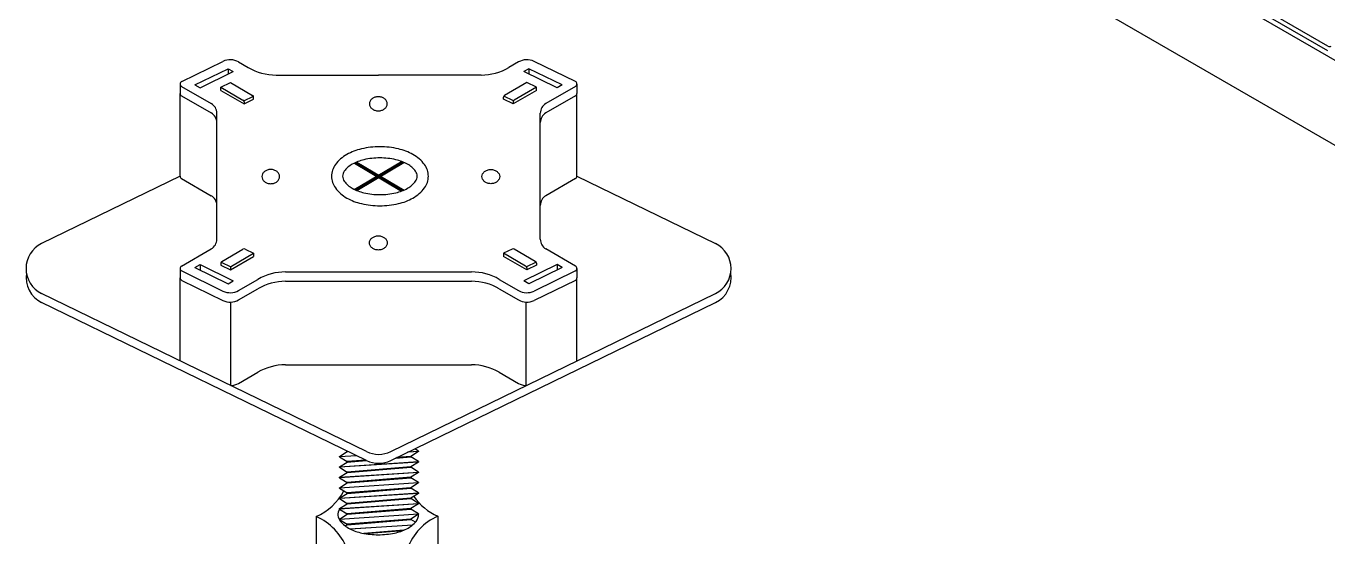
# Model space of a CAD drawing. Header units: millimetres. Extents: x 209 to 75467, y 6568 to 12199.
# Drawn here: x 61729 to 62247, y 10357 to 10560 of the extents above; entities that cross this region are included whole.
import ezdxf

# ---------------------------------------------------------------- set-up
doc = ezdxf.new("R2010")
doc.units = ezdxf.units.MM
doc.header["$MEASUREMENT"] = 0
doc.layers.get('0').update_dxf_attribs({"linetype": 'CONTINUOUS'})
doc.layers.add('LINE', color=3, linetype='CONTINUOUS')

msp = doc.modelspace()

# ---------------------------------------------------------------- linework, layer by layer
at = {"color": 8}
for p, q in [((61882.72952190197, 10757.89721691068), (62440.45546439569, 10435.89399387799)), ((61899.35068241072, 10714.49100450507), (62418.18524102059, 10414.94173242667))]:
    msp.add_line(p, q, dxfattribs=at)
at = {"layer": 'LINE', "color": 8}
for p, q in [((62246.59105507098, 10551.81843030781), (62082.93844504903, 10646.30330875783)), ((62246.59105508495, 10549.89918400924), (62082.93844504903, 10644.38406245894)), ((61791.01758613034, 10537.75701600797), (61807.41668958993, 10545.73194314247)), ((61813.6231395357, 10545.51161793203), (61817.4621872728, 10543.29514268773)), ((61924.89744648182, 10545.51161793203), (61921.05839874472, 10543.29514268773)), ((61947.50299988718, 10537.75701600797), (61931.10389642759, 10545.73194314247)), ((61796.295312558, 10536.41045610532), (61809.49687502037, 10542.83041064491)), ((61798.31288016494, 10535.24561290461), (61811.51444262732, 10541.66556744389)), ((61809.49687502037, 10542.83041064491), (61809.49687502037, 10540.68441901157)), ((61809.49687502037, 10542.83041064491), (61811.51444262732, 10541.66556744389)), ((61828.49785349083, 10540.33814483651), (61869.26029300193, 10540.33814483651)), ((61910.02273250867, 10540.33814483651), (61869.26029299758, 10540.33814483651)), ((61929.02371099374, 10542.83041064491), (61927.00614338678, 10541.66556744389)), ((61940.20770584916, 10535.24561290461), (61927.00614338678, 10541.66556744389)), ((61929.02371099374, 10542.83041064491), (61929.02371099374, 10540.68441901157)), ((61942.22527345612, 10536.41045610532), (61929.02371099374, 10542.83041064491)), ((61790.39664452213, 10536.7645784103), (61790.39664452213, 10533.0304916537)), ((61790.94842783299, 10535.80886168113), (61802.76966146939, 10528.98386925881)), ((61796.295312558, 10536.41045610532), (61798.31288016494, 10535.24561290461)), ((61806.55024379336, 10535.47184653102), (61810.38394247119, 10537.33618427893)), ((61806.55024379336, 10534.20812700521), (61806.55024379336, 10535.47184653102)), ((61806.55024379336, 10535.47184653102), (61815.33844017082, 10530.3979789868)), ((61810.38394247119, 10537.33618427893), (61819.17213884834, 10532.26231673471)), ((61928.13664354291, 10537.33618427893), (61919.34844716576, 10532.26231673471)), ((61931.97034222074, 10535.47184653102), (61923.18214584359, 10530.3979789868)), ((61931.97034222074, 10535.47184653102), (61928.13664354291, 10537.33618427893)), ((61931.97034222074, 10534.20812700521), (61931.97034222074, 10535.47184653102)), ((61947.57215818453, 10535.80886168113), (61935.75092454813, 10528.98386925881)), ((61942.22527345612, 10536.41045610532), (61940.20770584916, 10535.24561290461)), ((61948.12394149571, 10536.7645784103), (61948.12394149571, 10533.0304916537)), ((61790.39664452213, 10500.0725378368), (61790.39664452213, 10533.0304916537)), ((61790.94842783299, 10532.07477492454), (61802.76966146939, 10525.24978250252)), ((61790.94842783299, 10532.07477492454), (61802.76966146939, 10525.24978250252)), ((61806.55024379336, 10534.20812700521), (61815.77986681958, 10528.87940166661)), ((61815.65668418414, 10530.08321715289), (61819.49038286165, 10531.9475549008)), ((61815.77986681958, 10528.87940166661), (61819.6135654971, 10530.74373941452)), ((61819.6135654971, 10530.74373941452), (61819.6135654971, 10531.49774335126)), ((61918.907020517, 10530.74373941452), (61918.907020517, 10531.49774335126)), ((61922.74071919483, 10528.87940166661), (61918.907020517, 10530.74373941452)), ((61922.86390182997, 10530.08321715289), (61919.03020315245, 10531.9475549008)), ((61931.97034222074, 10534.20812700521), (61922.74071919483, 10528.87940166661)), ((61947.57215818453, 10532.07477492454), (61935.75092454813, 10525.24978250252)), ((61947.57215818453, 10532.07477492454), (61935.75092454813, 10525.24978250252)), ((61948.12394149571, 10500.0725378368), (61948.12394149571, 10533.0304916537)), ((61804.97679471318, 10475.09182639407), (61804.97679471318, 10525.16100234184)), ((61815.77986681958, 10529.63340560334), (61815.77986681958, 10528.87940166661)), ((61922.74071919483, 10529.63340560334), (61922.74071919483, 10528.87940166661)), ((61933.54379130465, 10475.09182639407), (61933.54379130465, 10525.16100234184)), ((61804.97679471318, 10475.09182639407), (61804.97679471318, 10521.42691558525)), ((61804.97679471318, 10475.09182639407), (61804.97679471318, 10521.42691558525)), ((61933.54379130465, 10475.09182639407), (61933.54379130465, 10521.42691558525)), ((61933.54379130465, 10475.09182639407), (61933.54379130465, 10521.42691558525)), ((61859.61739110481, 10494.91028911856), (61878.33571952085, 10506.0322982708)), ((61859.63744622345, 10505.33062331552), (61878.35825500607, 10494.20714038505)), ((61860.09769250266, 10494.68220351655), (61878.85716234303, 10505.82865797622)), ((61860.11845453053, 10505.55828888826), (61878.87887517487, 10494.41126948179)), ((61860.59515621513, 10494.46431537488), (61879.35988112011, 10505.6138922754)), ((61860.61667163328, 10505.77572938228), (61879.38082773332, 10494.6264904522)), ((61790.39664452213, 10500.1346755399), (61735.3604139012, 10473.37041193327)), ((61790.94842783299, 10499.17895880484), (61802.76966146939, 10492.35396638252)), ((61947.57215818453, 10499.17895880484), (61935.75092454813, 10492.35396638252)), ((61948.12394149571, 10500.1346754297), (62003.1601721098, 10473.37041176781)), ((61790.94842783299, 10464.44396705478), (61802.76966146939, 10471.26895947711)), ((61806.99167044554, 10466.29955952291), (61815.37390254096, 10471.13904347972)), ((61810.38394247461, 10462.91664445512), (61819.61356550052, 10468.24536979372)), ((61810.82536912337, 10464.435221775), (61819.61356550052, 10469.50908931922)), ((61816.20142920036, 10471.16842017434), (61819.61356550052, 10469.50908931922)), ((61819.61356550052, 10469.50908931922), (61819.61356550052, 10468.24536979372)), ((61922.31915681716, 10471.16842017434), (61918.907020517, 10469.50908931922)), ((61918.907020517, 10469.50908931922), (61918.907020517, 10468.24536979372)), ((61927.69521689446, 10464.435221775), (61918.907020517, 10469.50908931922)), ((61928.13664354291, 10462.91664445512), (61918.907020517, 10468.24536979372)), ((61931.52891557198, 10466.29955952291), (61923.14668347656, 10471.13904347972)), ((61947.57215818453, 10464.44396705478), (61935.75092454813, 10471.26895947711)), ((61790.39733922668, 10463.44909904108), (61790.39733922668, 10459.7150122848)), ((61796.29531256172, 10463.84237262842), (61798.31288016836, 10465.00721582944)), ((61796.29531256172, 10463.84237262842), (61809.4968750241, 10457.42241808884)), ((61798.31288016836, 10465.00721582944), (61811.51444263074, 10458.58726128985)), ((61798.31288016836, 10465.00721582944), (61798.31288016836, 10462.8612241961)), ((61806.55024379678, 10465.53498613946), (61806.55024379678, 10464.78098220303)), ((61806.55024379678, 10464.78098220303), (61810.38394247461, 10462.91664445512)), ((61806.67342643223, 10465.98479768901), (61810.50712511006, 10464.12045994109)), ((61810.38394247461, 10463.67064839154), (61810.38394247461, 10462.91664445512)), ((61940.20770584916, 10465.00721582944), (61927.00614338678, 10458.58726128985)), ((61931.84715958529, 10465.98479768901), (61928.01346090746, 10464.12045994109)), ((61931.97034222074, 10464.78098220303), (61928.13664354291, 10462.91664445512)), ((61928.13664354291, 10463.67064839154), (61928.13664354291, 10462.91664445512)), ((61942.22527345612, 10463.84237262842), (61929.02371099374, 10457.42241808884)), ((61931.97034222074, 10465.53498613946), (61931.97034222074, 10464.78098220303)), ((61942.22527345612, 10463.84237262842), (61940.20770584916, 10465.00721582944)), ((61940.20770584916, 10465.00721582944), (61940.20770584916, 10462.8612241961)), ((61948.12324679084, 10463.44909904108), (61948.12324679084, 10459.7150122848)), ((61790.39733922668, 10426.75705846759), (61790.39733922668, 10459.7150122848)), ((61791.01758613034, 10462.49581272794), (61807.41668958993, 10454.52088559344)), ((61791.01758613034, 10458.76172597135), (61807.41668958993, 10450.78679883685)), ((61791.01758613034, 10458.76172597135), (61807.41668958993, 10450.78679883685)), ((61809.4968750241, 10457.42241808884), (61811.51444263074, 10458.58726128985)), ((61813.6231395357, 10454.74121080357), (61821.28505418978, 10459.16481929167)), ((61832.32072040781, 10462.12181714289), (61906.19986560971, 10462.12181714289)), ((61832.32072040781, 10458.38773038629), (61906.19986560971, 10458.38773038629)), ((61832.32072040781, 10458.38773038629), (61906.19986560971, 10458.38773038629)), ((61917.23553182774, 10459.16481929167), (61924.89744647499, 10454.74121080357)), ((61929.02371099374, 10457.42241808884), (61927.00614338678, 10458.58726128985)), ((61947.50299988035, 10462.49581272794), (61931.10389642075, 10454.52088559344)), ((61947.50299988035, 10458.76172597135), (61931.10389642075, 10450.78679883685)), ((61947.50299988035, 10458.76172597135), (61931.10389642075, 10450.78679883685)), ((61948.12324678402, 10426.75705846759), (61948.12324678402, 10459.7150122848)), ((61864.43404287162, 10390.75281480221), (61735.3604139012, 10453.52165997543)), ((61813.6231395357, 10451.00712404729), (61821.28505418978, 10455.43073253538)), ((61813.6231395357, 10451.00712404729), (61821.28505418978, 10455.43073253538)), ((61874.08654312913, 10390.75281479725), (62003.1601721098, 10453.52165980997)), ((61917.23553182774, 10455.43073253538), (61924.89744647499, 10451.00712404729)), ((61917.23553182774, 10455.43073253538), (61924.89744647499, 10451.00712404729)), ((61864.43404287162, 10387.19068822935), (61735.3604139012, 10449.95953340257)), ((61810.57840742171, 10416.94295193739), (61810.57840742171, 10450.12536853167)), ((61874.08654312913, 10387.19068822438), (62003.1601721098, 10449.95953323679)), ((61927.94217858899, 10416.94295193739), (61927.94217858899, 10450.12536853167)), ((61813.59207949105, 10417.82588306491), (61821.25399414513, 10422.24949155301)), ((61832.28966036315, 10425.20648940392), (61906.16880556506, 10425.20648940392)), ((61917.20447178309, 10422.24949155301), (61924.86638643034, 10417.82588306491)), ((61853.67614849999, 10388.81658426815), (61856.72527366846, 10390.74034223817)), ((61856.80986763567, 10390.89834469451), (61856.72527366846, 10390.8914370073)), ((61856.72527366846, 10390.74034223817), (61856.72527366846, 10390.8914370073)), ((61856.72527366846, 10390.74034223817), (61857.07589847439, 10390.76897319828)), ((61885.18377523869, 10390.74034223817), (61880.7909625123, 10390.45106499133)), ((61881.15032673131, 10390.62582475555), (61885.18377523869, 10390.8914370073)), ((61885.18377523869, 10390.74034223817), (61882.13465007022, 10388.81658426815)), ((61885.18377523869, 10390.8914370073), (61883.66584822505, 10391.84912946963)), ((61885.18377523869, 10390.8914370073), (61885.18377523869, 10390.74034223817)), ((61860.48001855798, 10389.11354065022), (61853.67614849999, 10388.66548949902)), ((61853.67614849999, 10388.66548949902), (61853.67614849999, 10388.81658426815)), ((61853.67614849999, 10388.66548949902), (61856.72527366846, 10386.741731529)), ((61853.67614849999, 10384.66687879016), (61885.18377523869, 10386.741731529)), ((61853.67614849999, 10384.66687879016), (61856.72527366846, 10386.59063676018)), ((61885.18377523869, 10386.59063676018), (61853.67614849999, 10384.51578402103)), ((61864.11620679498, 10387.34525274907), (61856.72527366846, 10386.741731529)), ((61856.72527366846, 10386.59063676018), (61864.38223763338, 10387.21588125285)), ((61856.72527366846, 10386.59063676018), (61856.72527366846, 10386.741731529)), ((61876.10711895551, 10388.17329955926), (61882.13465007022, 10388.66548949902)), ((61882.13465007022, 10388.81658426815), (61876.48051915567, 10388.35488505804)), ((61882.13465007022, 10388.66548949902), (61882.13465007022, 10388.81658426815)), ((61885.18377523869, 10386.741731529), (61882.13465007022, 10388.66548949902)), ((61885.18377523869, 10386.59063676018), (61882.13465007022, 10384.66687879016)), ((61885.18377523869, 10386.741731529), (61885.18377523869, 10386.59063676018)), ((61853.67614849999, 10384.51578402103), (61853.67614849999, 10384.66687879016)), ((61853.67614849999, 10384.51578402103), (61856.72527366846, 10382.59202605101)), ((61853.67614849999, 10380.51717331186), (61885.18377523869, 10382.59202605101)), ((61853.67614849999, 10380.51717331186), (61856.72527366846, 10382.44093128188)), ((61885.18377523869, 10382.44093128188), (61853.67614849999, 10380.36607854304)), ((61853.67614849999, 10380.36607854304), (61853.67614849999, 10380.51717331186)), ((61853.67614849999, 10380.36607854304), (61856.72527366846, 10378.44232057302)), ((61882.13465007022, 10384.66687879016), (61856.72527366846, 10382.59202605101)), ((61856.72527366846, 10382.44093128188), (61882.13465007022, 10384.51578402103)), ((61856.72527366846, 10382.44093128188), (61856.72527366846, 10382.59202605101)), ((61882.13465007022, 10380.51717331186), (61856.72527366846, 10378.44232057302)), ((61856.72527366846, 10378.29122580389), (61882.13465007022, 10380.36607854304)), ((61882.13465007022, 10384.66687879016), (61882.13465007022, 10384.51578402103)), ((61885.18377523869, 10382.59202605101), (61882.13465007022, 10384.51578402103)), ((61885.18377523869, 10382.44093128188), (61882.13465007022, 10380.51717331186)), ((61882.13465007022, 10380.36607854304), (61882.13465007022, 10380.51717331186)), ((61885.18377523869, 10378.44232057302), (61882.13465007022, 10380.36607854304)), ((61885.18377523869, 10382.59202605101), (61885.18377523869, 10382.44093128188)), ((61853.67614849999, 10376.36746783387), (61885.18377523869, 10378.44232057302)), ((61853.67614849999, 10376.36746783387), (61856.72527366846, 10378.29122580389)), ((61885.18377523869, 10378.29122580389), (61853.67614849999, 10376.21637306474)), ((61853.67614849999, 10376.21637306474), (61853.67614849999, 10376.36746783387)), ((61853.67614849999, 10376.21637306474), (61856.72527366846, 10374.29261509472)), ((61856.72527366846, 10378.29122580389), (61856.72527366846, 10378.44232057302)), ((61882.13465007022, 10376.36746783387), (61856.72527366846, 10374.29261509472)), ((61856.72527366846, 10374.14152032559), (61882.13465007022, 10376.21637306474)), ((61885.18377523869, 10378.29122580389), (61882.13465007022, 10376.36746783387)), ((61882.13465007022, 10376.36746783387), (61882.13465007022, 10376.21637306474)), ((61885.18377523869, 10374.29261509472), (61882.13465007022, 10376.21637306474)), ((61885.18377523869, 10378.44232057302), (61885.18377523869, 10378.29122580389)), ((61853.67614849999, 10372.21776235557), (61885.18377523869, 10374.29261509472)), ((61853.67614849999, 10372.21776235557), (61856.72527366846, 10374.14152032559)), ((61885.18377523869, 10374.14152032559), (61853.67614849999, 10372.06666758675)), ((61853.67614849999, 10372.06666758675), (61853.67614849999, 10372.21776235557)), ((61853.67614849999, 10372.06666758675), (61856.72527366846, 10370.14290961673)), ((61853.67614849999, 10368.06805687758), (61885.18377523869, 10370.14290961673)), ((61853.67614849999, 10368.06805687758), (61856.72527366846, 10369.9918148476)), ((61885.18377523869, 10369.9918148476), (61853.67614849999, 10367.91696210845)), ((61856.72527366846, 10374.14152032559), (61856.72527366846, 10374.29261509472)), ((61882.13465007022, 10372.21776235557), (61856.72527366846, 10370.14290961673)), ((61856.72527366846, 10369.9918148476), (61882.13465007022, 10372.06666758675)), ((61856.72527366846, 10369.9918148476), (61856.72527366846, 10370.14290961673)), ((61885.18377523869, 10374.14152032559), (61882.13465007022, 10372.21776235557)), ((61882.13465007022, 10372.06666758675), (61882.13465007022, 10372.21776235557)), ((61885.18377523869, 10370.14290961673), (61882.13465007022, 10372.06666758675)), ((61885.18377523869, 10369.9918148476), (61882.13465007022, 10368.06805687758)), ((61885.18377523869, 10374.29261509472), (61885.18377523869, 10374.14152032559)), ((61885.18377523869, 10370.14290961673), (61885.18377523869, 10369.9918148476)), ((61844.50768828765, 10364.96006574717), (61844.50768828765, 10351.693369833)), ((61853.67614849999, 10367.91696210845), (61853.67614849999, 10368.06805687758)), ((61853.67614849999, 10367.91696210845), (61856.72527366846, 10365.99320413843)), ((61853.67614849999, 10363.91835139927), (61885.18377523869, 10365.99320413843)), ((61853.67614849999, 10363.91835139927), (61856.72527366846, 10365.8421093693)), ((61885.18377523869, 10365.8421093693), (61853.67614849999, 10363.76725663046)), ((61882.13465007022, 10368.06805687758), (61856.72527366846, 10365.99320413843)), ((61856.72527366846, 10365.8421093693), (61882.13465007022, 10367.91696210845)), ((61856.72527366846, 10365.8421093693), (61856.72527366846, 10365.99320413843)), ((61885.18377523869, 10365.99320413843), (61882.13465007022, 10367.91696210845)), ((61885.18377523869, 10365.8421093693), (61882.13465007022, 10363.91835139927)), ((61885.18377523869, 10365.99320413843), (61885.18377523869, 10365.8421093693)), ((61892.7958531566, 10365.06078093052), (61892.7958531566, 10351.693369833)), ((61853.67614849999, 10363.76725663046), (61853.67614849999, 10363.91835139927)), ((61853.67614849999, 10363.76725663046), (61856.72527366846, 10361.84349866044)), ((61855.97010054905, 10361.21594909628), (61856.72527366846, 10361.69240389131)), ((61882.13465007022, 10363.91835139927), (61856.72527366846, 10361.84349866044)), ((61856.72527366846, 10361.69240389131), (61882.13465007022, 10363.76725663046)), ((61856.72527366846, 10361.69240389131), (61856.72527366846, 10361.84349866044)), ((61857.84580278613, 10360.04322764979), (61882.89102391899, 10361.69251549076)), ((61882.70038623456, 10361.52886677303), (61858.1172678781, 10359.91000950789)), ((61879.35132092517, 10359.54136769088), (61863.34534803841, 10358.23436841015)), ((61863.93225919362, 10358.13119902884), (61878.89416545381, 10359.35294299032)), ((61882.13465007022, 10363.91835139927), (61882.13465007022, 10363.76725663046)), ((61883.87633929092, 10362.66838782889), (61882.13465007022, 10363.76725663046))]:
    msp.add_line(p, q, dxfattribs=at)
for points in [[(61865.65754609804, 10528.90405270941, 0.1200112168693193), (61865.91167839151, 10527.86051648563, 0.1049567332455147), (61866.68787007935, 10526.91411500567, 0.08892268746664486), (61867.7962555994, 10526.31239217662, 0.08016689801161157), (61869.17529220879, 10526.08985582074, 0.08016689801162596), (61870.55432881818, 10526.31239217662, 0.08892268746669289), (61871.66271433793, 10526.91411500567, 0.1049567332455843), (61872.43890602607, 10527.86051648563, 0.1200112168691872), (61872.69303831954, 10528.90405270941, 0.1200112168692323), (61872.43890602607, 10529.94758893288, 0.1049567332455002), (61871.66271433793, 10530.89399041285, 0.08892268746674444), (61870.55432881818, 10531.49571324189, 0.08016689801161016), (61869.17529220879, 10531.71824959777, 0.08016689801162596), (61867.7962555994, 10531.49571324189, 0.08892268746669282), (61866.68787007935, 10530.89399041285, 0.1049567332455699), (61865.91167839151, 10529.94758893288, 0.1200112168691001)], [(61850.559701588, 10500.11551533285, 0.1610350930550747), (61852.08465599672, 10495.50344971524, 0.1062104805024057), (61856.68067772065, 10491.46826682476, 0.07056249511668385), (61862.45146178361, 10489.24331093101, 0.05683628996643074), (61869.80090715985, 10488.40517302373, 0.05683628996649891), (61877.15035253607, 10489.24331093101, 0.07056249511659542), (61882.92113659903, 10491.46826682476, 0.1062104805023553), (61887.51715832297, 10495.50344971524, 0.1610350930553859), (61889.04211273168, 10500.11551533285, 0.1610350930549835), (61887.51715832297, 10504.72758095047, 0.1062104805027307), (61882.92113659903, 10508.76276384095, 0.0705624951161667), (61877.15035253607, 10510.98771973469, 0.05683628996667479), (61869.80090715985, 10511.82585764198, 0.05683628996644538), (61862.45146178361, 10510.98771973469, 0.07056249511670877), (61856.68067772065, 10508.76276384095, 0.1062104805021731), (61852.08465599672, 10504.72758095047, 0.1610350930556292)], [(61854.97396807496, 10500.11551533285, 0.1610350930550126), (61855.62885651055, 10498.13487353846, 0.1062104805025496), (61858.83132048976, 10495.32319669413, 0.07056249511659911), (61863.44535041756, 10493.54423339062, 0.05683628996644303), (61869.80090715985, 10492.81943951069, 0.05683628996646771), (61876.15646390182, 10493.54423339062, 0.07056249511664031), (61880.77049382993, 10495.32319669413, 0.1062104805024423), (61883.97295780915, 10498.13487353846, 0.1610350930552567), (61884.62784624442, 10500.11551533285, 0.1610350930549806), (61883.97295780915, 10502.09615712724, 0.1062104805028038), (61880.77049382962, 10504.90783397127, 0.07056249511599176), (61876.15646390182, 10506.68679727508, 0.0568362899667629), (61869.80090715985, 10507.41159115471, 0.05683628996642275), (61863.44535041756, 10506.68679727508, 0.0705624951167568), (61858.83132048976, 10504.90783397127, 0.1062104805022292), (61855.62885651055, 10502.09615712724, 0.1610350930554749)], [(61822.89052925196, 10499.98069658863, 0.1200112168693193), (61823.14466154545, 10498.93716036485, 0.1049567332455147), (61823.92085323327, 10497.99075888519, 0.08892268746664486), (61825.02923875333, 10497.38903605615, 0.08016689801161157), (61826.40827536273, 10497.16649970027, 0.08016689801162596), (61827.78731197212, 10497.38903605615, 0.08892268746669289), (61828.89569749217, 10497.99075888519, 0.1049567332455843), (61829.67188918001, 10498.93716036485, 0.1200112168691872), (61829.92602147348, 10499.98069658863, 0.1200112168692323), (61829.67188918001, 10501.02423281241, 0.1049567332455002), (61828.89569749217, 10501.97063429206, 0.08892268746674444), (61827.78731197212, 10502.57235712142, 0.08016689801161016), (61826.40827536273, 10502.7948934773, 0.08016689801162596), (61825.02923875333, 10502.57235712142, 0.08892268746669282), (61823.92085323327, 10501.97063429206, 0.1049567332455699), (61823.14466154545, 10501.02423281241, 0.1200112168691001)], [(61917.39428419806, 10499.98069658863, -0.1200112168693193), (61917.1401519049, 10498.93716036485, -0.1049567332455147), (61916.36396021675, 10497.99075888519, -0.08892268746664486), (61915.2555746967, 10497.38903605615, -0.08016689801161157), (61913.87653808761, 10497.16649970027, -0.08016689801162596), (61912.49750147822, 10497.38903605615, -0.08892268746669289), (61911.38911595817, 10497.99075888519, -0.1049567332455843), (61910.61292427003, 10498.93716036485, -0.1200112168691872), (61910.35879197686, 10499.98069658863, -0.1200112168692323), (61910.61292427003, 10501.02423281241, -0.1049567332455002), (61911.38911595817, 10501.97063429206, -0.08892268746674444), (61912.49750147822, 10502.57235712142, -0.08016689801161016), (61913.87653808761, 10502.7948934773, -0.08016689801162596), (61915.2555746967, 10502.57235712142, -0.08892268746669282), (61916.36396021675, 10501.97063429206, -0.1049567332455699), (61917.1401519049, 10501.02423281241, -0.1200112168691001)], [(61865.65754610207, 10473.63358764462, -0.1200112168693193), (61865.91167839523, 10474.6771238684, -0.1049567332455147), (61866.68787008338, 10475.62352534805, -0.08892268746664486), (61867.79625560343, 10476.22524817741, -0.08016689801161157), (61869.17529221282, 10476.44778453329, -0.08016689801162596), (61870.55432882223, 10476.22524817741, -0.08892268746669289), (61871.66271434196, 10475.62352534805, -0.1049567332455843), (61872.4389060301, 10474.6771238684, -0.1200112168691872), (61872.69303832327, 10473.63358764462, -0.1200112168692323), (61872.4389060301, 10472.59005142084, -0.1049567332455002), (61871.66271434196, 10471.64364994118, -0.08892268746674444), (61870.55432882223, 10471.04192711183, -0.08016689801161016), (61869.17529221282, 10470.81939075626, -0.08016689801162596), (61867.79625560343, 10471.04192711183, -0.08892268746669282), (61866.68787008338, 10471.64364994118, -0.1049567332455699), (61865.91167839523, 10472.59005142084, -0.1200112168691001)]]:
    msp.add_lwpolyline(points, format="xyb", close=True, dxfattribs=at)
msp.add_lwpolyline([(61853.69570797186, 10367.90462162147, 0.3129952569211914), (61854.09951295797, 10363.02364146107, 0.104324890221141), (61857.81166740321, 10360.0603454416, 0.06521826837347508), (61862.66248049214, 10358.36876764446, 0.05136570220060096), (61869.14046696511, 10357.7015144923, 0.05136570220058839), (61875.61845343809, 10358.36876764446, 0.06521826837344089), (61880.46926652703, 10360.0603454416, 0.1043248902211691), (61884.18142097227, 10363.02364146107, 0.1783979848862879), (61885.16119205269, 10365.82786115681, 0.1783979848862879)], format="xyb", dxfattribs=at)
for centre, radius, start, end in [((62247.23080383707, 10552.92650767527), 1.279497532525796, 240.0000000014425, 299.9999999985575), ((61810.31243967016, 10539.77731755674), 6.621399730820996, 60.00000000144248, 115.9337766498471), ((61928.20814634736, 10539.77731755674), 6.621399730820996, 64.06622335015292, 119.9999999985575), ((61828.49785349083, 10562.40947727256), 22.07133243606999, 240.0000000014425, 270), ((61910.02273252669, 10562.40947727256), 22.07133243606999, 270, 299.9999999985575), ((61791.50021114387, 10536.7645784103), 1.103566621803499, 115.9337766498471, 240.0000000014425), ((61947.02037487365, 10536.7645784103), 1.103566621803499, 299.9999999985575, 64.06622335015292), ((61791.50021114387, 10533.0304916537), 1.103566621803499, 180, 240.0000000014425), ((61791.50021114387, 10533.0304916537), 1.103566621803499, 180, 240.0000000014425), ((61814.89701352206, 10529.63340560334), 0.8828532974427993, 0, 60.00000000144248), ((61818.73071219958, 10531.49774335126), 0.8828532974427993, 0, 60.00000000144248), ((61919.78987381452, 10531.49774335126), 0.8828532974427993, 119.9999999985575, 180), ((61923.62357249204, 10529.63340560334), 0.8828532974427993, 119.9999999985575, 180), ((61947.02037487365, 10533.0304916537), 1.103566621803499, 299.9999999985575, 0), ((61800.5625282259, 10525.16100234184), 4.414266487213997, 0, 60.00000000144248), ((61800.5625282259, 10521.42691558525), 4.414266487213997, 0, 60.00000000144248), ((61800.5625282259, 10521.42691558525), 4.414266487213997, 0, 60.00000000144248), ((61937.95805779193, 10525.16100234184), 4.414266487213997, 119.9999999985575, 180), ((61937.95805779193, 10521.42691558525), 4.414266487213997, 119.9999999985575, 180), ((61937.95805779193, 10521.42691558525), 4.414266487213997, 119.9999999985575, 180), ((61791.50021114387, 10500.134675534), 1.103566621803499, 180, 240.0000000014425), ((61947.02037487365, 10500.134675534), 1.103566621803499, 299.9999999985575, 0), ((61800.5625282259, 10488.53109946555), 4.414266487213997, 0, 60.00000000144248), ((61937.95805779193, 10488.53109946555), 4.414266487213997, 119.9999999985575, 180), ((61740.18666402965, 10463.44603595435), 11.03566621803499, 115.9337766201834, 244.0662233798166), ((61800.5625282259, 10475.09182639407), 4.414266487213924, 299.9999999985575, 0), ((61937.95805779193, 10475.09182639407), 4.414266487213997, 180, 240.0000000014425), ((61998.33392198104, 10463.44603578889), 11.03566621803499, 295.9337766201833, 64.0662233798166), ((61815.81532918972, 10470.37447009627), 0.8828532974427993, 64.06622335015292, 119.9999999985575), ((61922.7052568278, 10470.37447009627), 0.8828532974427993, 60.00000000144248, 115.9337766498471), ((61791.50021114387, 10463.48825032562), 1.103566621803499, 119.9999999985575, 244.0662233501529), ((61807.4330970943, 10465.53498613946), 0.8828532974427993, 119.9999999985575, 180), ((61811.26679577213, 10463.67064839154), 0.8828532974427993, 119.9999999985575, 180), ((61927.2537902457, 10463.67064839154), 0.8828532974427993, 0, 60.00000000144248), ((61931.08748892322, 10465.53498613946), 0.8828532974427993, 0, 60.00000000144248), ((61947.02037487365, 10463.48825032562), 1.103566621803499, 295.9337766498471, 60.00000000144248), ((61740.18666402965, 10459.88390938149), 11.03566621803499, 170.7123239625022, 244.0662233798166), ((61791.50021114387, 10459.75416356902), 1.103566621803499, 177.9668883204573, 244.0662233501529), ((61832.32072040781, 10440.05048470683), 22.07133243606999, 90, 119.9999999985575), ((61832.32072040781, 10436.31639795024), 22.07133243606999, 90, 119.9999999985575), ((61832.32072040781, 10436.31639795024), 22.07133243606999, 90, 119.9999999985575), ((61906.19986560971, 10440.05048470683), 22.07133243606999, 60.00000000144248, 90), ((61906.19986560971, 10436.31639795024), 22.07133243606999, 60.00000000144248, 90), ((61906.19986560971, 10436.31639795024), 22.07133243606999, 60.00000000144248, 90), ((61947.02037487365, 10459.75416356902), 1.103566621803499, 295.9337766498471, 2.033111679542702), ((61947.02037487365, 10459.75416356902), 1.103566621803499, 295.9337766498471, 2.033111679542702), ((61998.33392198601, 10459.8839092182), 11.03566621803499, 295.9337766201833, 9.287676118711895), ((61810.31243967016, 10460.47551117918), 6.621399730820996, 244.0662233501529, 299.9999999985575), ((61928.20814634052, 10460.47551117918), 6.621399730820996, 240.0000000014425, 295.9337766498471), ((61810.31243967016, 10456.74142442258), 6.621399730820996, 244.0662233501529, 299.9999999985575), ((61810.31243967016, 10456.74142442258), 6.621399730820996, 244.0662233501529, 299.9999999985575), ((61928.20814634052, 10456.74142442258), 6.621399730820996, 240.0000000014425, 295.9337766498471), ((61928.20814634052, 10456.74142442258), 6.621399730820996, 240.0000000014425, 295.9337766498471), ((61832.28966036315, 10403.13515696786), 22.07133243606999, 90, 119.9999999985575), ((61906.16880556506, 10403.13515696786), 22.07133243606999, 60.00000000144248, 90), ((61810.28137962551, 10423.56018344052), 6.621399730820996, 272.5303333281243, 299.9999999985575), ((61928.17708629556, 10423.56018344052), 6.621399730820996, 240.0000000014425, 267.9668894686457), ((61869.26029300534, 10400.67719077865), 11.03566621803499, 244.0662233501529, 295.9337765900557), ((61869.26029300534, 10397.11506420579), 11.03566621803499, 244.0662233501529, 295.9337765900557), ((61835.38246797863, 10385.77162878886), 22.72423380271272, 293.675949826517, 331.9914459699084), ((61902.11115139723, 10385.98826931901), 22.90708518276854, 214.7179230247847, 246.0050724366801), ((61835.38246797863, 10344.14850270549), 22.72423380271272, 21.12374928476778, 66.32405017348309), ((61902.11115139723, 10344.13329254202), 22.90708518276854, 113.994927563318, 159.0120995106721)]:
    msp.add_arc(centre, radius, start, end, dxfattribs=at)

doc.saveas('drawing.dxf')
